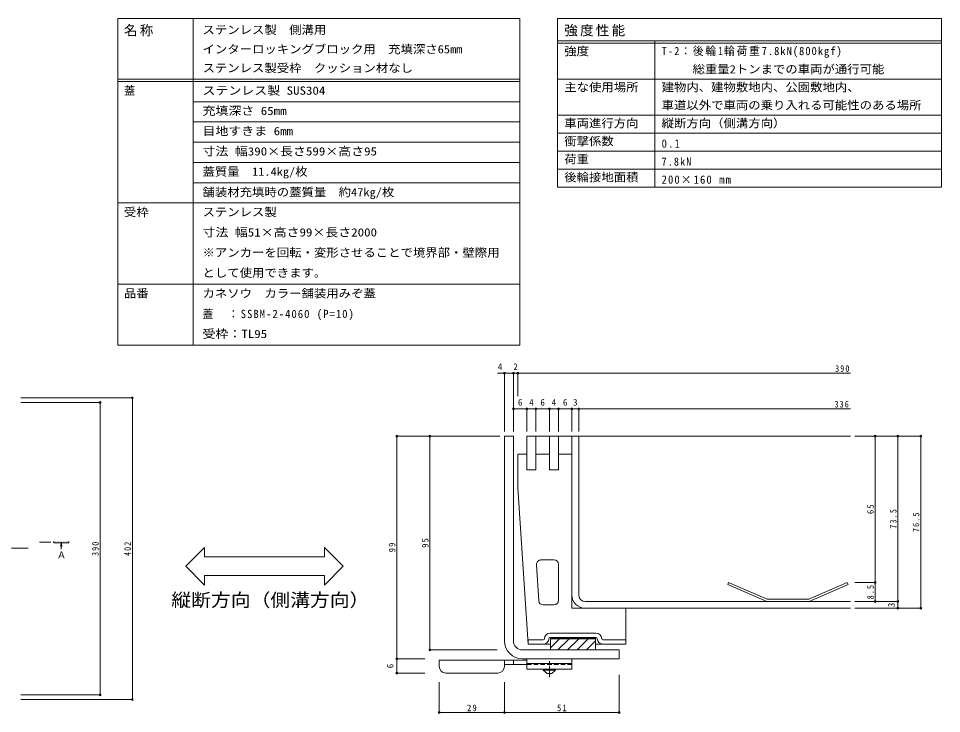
# Model space of a CAD drawing. Units: millimetres at full size, sheet at 1:3, with parts at other scales. Extents: x -1096 to 1162, y -823 to 816.
# Drawn here: x -68 to 1162, y -110 to 816 of the extents above; entities that cross this region are included whole.
import ezdxf
from ezdxf.enums import TextEntityAlignment as Align

# ---------------------------------------------------------------- set-up
doc = ezdxf.new("R2010")
doc.units = ezdxf.units.MM
doc.header["$LTSCALE"] = 3
doc.header["$PDMODE"] = 32
doc.header["$PDSIZE"] = 2.4
for name, pattern in [('CHAIN1', [8, 5, -1, 1, -1]), ('CHAIN2', [12, 9, -1, 1, -1]), ('DASHED1', [1.8, 1.2, -0.6]), ('DASHED2', [3, 2, -1])]:
    doc.linetypes.add(name, pattern=pattern)
for name, color, linetype, lineweight in [('1-1_1-1ﾚｲﾔ', 2, 'Continuous', 9), ('1-2_1-2ﾚｲﾔ', 3, 'Continuous', 9), ('1-3_1-3ﾚｲﾔ', 4, 'Continuous', 9), ('1-4_1-4ﾚｲﾔ', 7, 'Continuous', 9), ('1-9', 4, 'Continuous', 9), ('1-A', 6, 'Continuous', 9), ('4-0', 7, 'CHAIN2', 9), ('4-4', 7, 'Continuous', 9), ('4-5', 7, 'Continuous', 9), ('F-F_F-Fﾚｲﾔ', 3, 'Continuous', 9)]:
    doc.layers.add(name, color=color, linetype=linetype, lineweight=lineweight)
doc.styles.add('ＭＳ ゴシック', font='')
doc.styles.get('ＭＳ ゴシック').set_extended_font_data('MS Gothic')

msp = doc.modelspace()

# ---------------------------------------------------------------- linework, layer by layer
at = {"layer": '1-1_1-1ﾚｲﾔ'}
for p, q in [((591.605, 259.458), (579.605, 259.458)), ((579.605, -13.543), (579.605, 259.458)), ((591.605, -13.542), (591.605, 259.458)), ((603.605, -25.542), (732.605, -25.542))]:
    msp.add_line(p, q, dxfattribs=at)
msp.add_lwpolyline([(603.605, -37.543), (732.605, -37.543), (732.605, -25.542)], dxfattribs=at)
for centre, radius in [((603.605, -13.543), 24), ((603.605, -13.542), 12)]:
    msp.add_arc(centre, radius, 180, 270, dxfattribs=at)
at = {"layer": '1-2_1-2ﾚｲﾔ'}
for p, q in [((609.605, 259.458), (1040.887, 259.458)), ((669.605, 235.458), (669.605, 259.458)), ((678.605, 47.958), (678.605, 259.458)), ((929.28, 38.958), (877.347, 61.71)), ((985.929, 38.958), (1037.862, 61.71)), ((687.605, 38.958), (1040.887, 38.958)), ((929.908, 41.958), (985.301, 41.958)), ((687.605, 29.958), (1040.887, 29.958))]:
    msp.add_line(p, q, dxfattribs=at)
at = {"layer": '1-2_1-2ﾚｲﾔ', "linetype": 'DASHED1'}
msp.add_line((669.605, 47.958), (669.605, 235.458), dxfattribs=at)
at = {"layer": '1-2_1-2ﾚｲﾔ'}
for points in [[(929.908, 41.958), (878.551, 64.458), (877.347, 61.71)], [(985.301, 41.958), (1036.658, 64.458), (1037.862, 61.71)]]:
    msp.add_lwpolyline(points, dxfattribs=at)
for radius in [18, 9]:
    msp.add_arc((687.605, 47.958), radius, 180, 270, dxfattribs=at)
at = {"layer": '1-3_1-3ﾚｲﾔ'}
for p, q in [((672.605, 259.458), (609.605, 259.458)), ((597.605, 190.458), (597.605, 235.458)), ((609.605, 235.458), (597.605, 235.458)), ((639.605, 235.458), (621.605, 235.458)), ((657.605, 235.458), (651.605, 235.458)), ((669.605, 235.458), (657.605, 235.458)), ((669.605, 29.958), (669.605, 235.458)), ((597.605, 190.458), (611.105, -18.042)), ((625.38, 40.07), (622.272, 88.07)), ((628.259, 94.458), (645.605, 94.458)), ((651.605, 40.458), (651.605, 88.458)), ((645.605, 34.458), (631.367, 34.458)), ((669.605, 29.958), (741.605, 29.958)), ((741.605, -18.042), (741.605, 29.958)), ((631.355, -12.042), (611.105, -12.042)), ((611.105, -18.042), (611.105, -12.042)), ((701.855, -3.042), (640.355, -3.042)), ((701.855, -9.042), (640.355, -9.042)), ((641.105, -9.042), (641.105, -25.542)), ((641.105, -9.342), (701.105, -9.342)), ((641.105, -9.642), (701.105, -9.642)), ((641.105, -9.942), (701.105, -9.942)), ((641.105, -10.242), (701.105, -10.242)), ((641.105, -10.542), (701.105, -10.542)), ((653.235, -10.542), (641.105, -22.672)), ((665.963, -10.542), (650.963, -25.542)), ((678.691, -10.542), (663.691, -25.542)), ((691.419, -10.542), (676.419, -25.542)), ((701.105, -9.042), (701.105, -25.542)), ((710.855, -12.042), (741.605, -12.042)), ((631.355, -18.042), (611.105, -18.042)), ((631.355, -18.042), (641.105, -18.042)), ((701.105, -13.584), (689.147, -25.542)), ((701.105, -18.042), (741.605, -18.042)), ((701.105, -25.542), (641.105, -25.542))]:
    msp.add_line(p, q, dxfattribs=at)
for centre, radius, start, end in [((628.259, 88.458), 6, 90, 183.7046), ((645.605, 88.458), 6, 0, 90), ((631.367, 40.458), 6, 183.7046, 270), ((645.605, 40.458), 6, 270, 0), ((631.355, -10.542), 7.5, 270, 0), ((631.355, -10.542), 1.5, 270, 0), ((640.355, -10.542), 7.5, 90, 180), ((640.355, -10.542), 1.5, 90, 180), ((701.855, -10.542), 7.5, 0, 90), ((701.855, -10.542), 1.5, 0, 90), ((710.855, -10.542), 7.5, 180, 270), ((710.855, -10.542), 1.5, 180, 270)]:
    msp.add_arc(centre, radius, start, end, dxfattribs=at)
at = {"layer": '1-4_1-4ﾚｲﾔ'}
for p, q in [((579.605, 343.258), (570.302, 343.258)), ((579.605, 344.158), (579.605, 265.458)), ((579.605, 343.258), (591.605, 343.258)), ((591.605, 344.158), (591.605, 265.458)), ((591.605, 343.258), (597.605, 343.258)), ((597.605, 344.158), (597.605, 312.936)), ((597.605, 343.258), (1040.887, 343.258)), ((609.605, 296.61), (609.605, 265.458)), ((621.605, 296.61), (621.605, 265.458)), ((639.605, 296.61), (639.605, 265.458)), ((651.605, 296.61), (651.605, 265.458)), ((669.605, 296.61), (669.605, 265.458)), ((669.605, 295.71), (678.605, 295.71)), ((678.605, 296.61), (678.605, 265.458)), ((678.605, 295.71), (1040.887, 295.71)), ((435.155, 259.458), (573.605, 259.458)), ((480.253, 259.458), (480.253, -25.542)), ((1135.62, 259.458), (1046.887, 259.458)), ((1073.978, 259.458), (1073.978, 64.458)), ((1104.349, 259.458), (1104.349, 38.958)), ((1134.72, 259.458), (1134.72, 29.958)), ((1074.878, 64.458), (1046.887, 64.458)), ((1073.978, 64.458), (1073.978, 38.958)), ((1105.249, 38.958), (1046.887, 38.958)), ((1104.349, 38.958), (1104.349, 29.958)), ((1135.62, 29.958), (1046.887, 29.958)), ((479.353, -25.542), (569.969, -25.542)), ((435.155, -37.543), (473.566, -37.543)), ((435.155, -56.442), (473.566, -56.442)), ((732.605, -110.061), (732.605, -58.542)), ((492.605, -110.061), (492.605, -68.441)), ((579.605, -110.061), (579.605, -68.441))]:
    msp.add_line(p, q, dxfattribs=at)
for points in [[(591.605, 295.71), (609.605, 295.71), (621.605, 295.71), (639.605, 295.71), (651.605, 295.71), (669.605, 295.71)], [(436.055, 259.458), (436.055, -37.543), (436.055, -56.442)], [(492.605, -109.161), (579.605, -109.161), (732.605, -109.161)]]:
    msp.add_lwpolyline(points, dxfattribs=at)
for p in [(579.605, 343.258), (591.605, 343.258), (597.605, 343.258), (591.605, 295.71), (609.605, 295.71), (621.605, 295.71), (639.605, 295.71), (651.605, 295.71), (669.605, 295.71), (678.605, 295.71), (436.055, 259.458), (480.253, 259.458), (1073.978, 259.458), (1104.349, 259.458), (1134.72, 259.458), (1073.978, 64.458), (1073.978, 38.958), (1104.349, 38.958), (1104.349, 29.958), (1134.72, 29.958), (480.253, -25.542), (436.055, -37.543), (436.055, -56.442), (492.605, -109.161), (579.605, -109.161), (732.605, -109.161)]:
    msp.add_point(p, dxfattribs=at)
at = {"layer": '1-9'}
for p, q in [((492.605, -47.442), (492.605, -39.042)), ((492.605, -39.042), (609.605, -39.042)), ((579.59, -45.042), (609.605, -45.042)), ((579.605, -47.442), (579.605, -39.042)), ((591.605, -45.042), (591.605, -39.042)), ((570.605, -56.442), (501.605, -56.442))]:
    msp.add_line(p, q, dxfattribs=at)
at = {"layer": '1-9', "color": 3}
for p, q in [((609.605, -37.543), (669.605, -37.543)), ((609.605, -37.543), (609.605, -51.043)), ((609.605, -43.543), (669.605, -43.543)), ((669.605, -37.543), (669.605, -51.043)), ((609.605, -51.043), (669.605, -51.043))]:
    msp.add_line(p, q, dxfattribs=at)
at = {"layer": '1-9', "color": 3, "linetype": 'DASHED2'}
msp.add_line((609.605, -45.043), (669.605, -45.043), dxfattribs=at)
at = {"layer": '1-9', "linetype": 'CHAIN1'}
msp.add_line((639.605, -61.686), (639.605, -37.543), dxfattribs=at)
at = {"layer": '1-9', "color": 2}
for p, q in [((631.355, -52.542), (631.355, -51.043)), ((636.606, -57.041), (631.355, -52.542)), ((647.855, -52.542), (631.355, -52.542)), ((642.605, -57.041), (636.606, -57.041)), ((647.855, -52.542), (642.605, -57.041)), ((647.855, -52.542), (647.855, -51.043))]:
    msp.add_line(p, q, dxfattribs=at)
at = {"layer": '1-9'}
for centre, start, end in [((501.605, -47.442), 180, 270), ((570.605, -47.442), 270, 0)]:
    msp.add_arc(centre, 9, start, end, dxfattribs=at)
at = {"layer": '1-A'}
for p, q in [((621.605, 259.458), (609.605, 259.458)), ((609.605, 259.458), (609.605, 214.458)), ((621.605, 214.458), (621.605, 259.458)), ((639.605, 259.458), (639.605, 214.458)), ((609.605, 214.458), (621.605, 214.458)), ((639.605, 214.458), (651.605, 214.458))]:
    msp.add_line(p, q, dxfattribs=at)
msp.add_lwpolyline([(651.605, 214.458), (651.605, 259.458), (639.605, 259.458)], dxfattribs=at)
at = {"layer": '4-0'}
msp.add_line((-941.66, 110.267), (-55.359, 110.267), dxfattribs=at)
at = {"layer": '4-4'}
for p, q in [((84.345, 310.401), (-65.396, 310.401)), ((83.445, 310.401), (83.445, -91.599)), ((41.346, 304.401), (-65.396, 304.401)), ((40.446, 304.401), (40.446, -85.599)), ((41.346, -85.599), (-65.396, -85.599)), ((84.345, -91.599), (-65.396, -91.599))]:
    msp.add_line(p, q, dxfattribs=at)
for p in [(83.445, 310.401), (40.446, 304.401), (40.446, -85.599), (83.445, -91.599)]:
    msp.add_point(p, dxfattribs=at)
at = {"layer": '4-5', "color": 4, "linetype": 'CHAIN1'}
msp.add_line((-40.329, 118.121), (-21.353, 118.121), dxfattribs=at)
at = {"layer": '4-5', "color": 4}
for p, q in [((-11.29, 118.121), (-12.026, 112.536)), ((-11.29, 118.121), (-10.555, 112.536)), ((-1.353, 119.121), (-1.353, 117.121))]:
    msp.add_line(p, q, dxfattribs=at)
at = {"layer": '4-5'}
for p, q in [((154.776, 85.989), (179.776, 110.989)), ((179.776, 98.489), (179.776, 110.989)), ((364.724, 85.989), (339.724, 110.989)), ((339.724, 98.489), (339.724, 110.989)), ((179.776, 98.489), (339.724, 98.489)), ((154.776, 85.989), (179.776, 60.989)), ((364.724, 85.989), (339.724, 60.989)), ((179.776, 60.989), (179.776, 73.489)), ((179.776, 73.489), (339.724, 73.489)), ((339.724, 60.989), (339.724, 73.489))]:
    msp.add_line(p, q, dxfattribs=at)
at = {"layer": '4-5', "color": 4}
for points in [[(-1.353, 117.121), (-21.353, 117.121), (-21.353, 119.121)], [(-11.29, 118.121), (-11.29, 109.274), (-11.29, 108.718)]]:
    msp.add_lwpolyline(points, dxfattribs=at)
msp.add_solid([(-21.353, 119.121), (-21.353, 117.121), (-1.353, 119.121), (-1.353, 117.121)], dxfattribs=at)
at = {"layer": 'F-F_F-Fﾚｲﾔ', "color": 7}
for p, q in [((64.268, 816.339), (600.338, 816.339)), ((64.268, 816.339), (64.268, 380.952)), ((164.641, 816.339), (164.641, 380.952)), ((600.338, 816.339), (600.338, 380.952)), ((650.36, 816.339), (650.36, 591.339)), ((650.36, 816.339), (1162.446, 816.339)), ((1162.446, 816.339), (1162.446, 591.339)), ((650.36, 786.339), (1162.446, 786.339)), ((650.36, 783.339), (1162.446, 783.339)), ((780.182, 786.339), (780.182, 591.339)), ((64.268, 735.339), (600.338, 735.339)), ((64.268, 732.339), (600.338, 732.339)), ((650.36, 735.339), (1162.446, 735.339)), ((164.641, 705.339), (600.338, 705.339)), ((164.641, 678.339), (600.338, 678.339)), ((650.36, 687.339), (1162.446, 687.339)), ((650.36, 663.339), (1162.446, 663.339)), ((164.641, 651.339), (600.338, 651.339)), ((650.36, 639.339), (1162.446, 639.339)), ((164.641, 624.339), (600.338, 624.339)), ((650.36, 615.339), (1162.446, 615.339)), ((164.641, 597.339), (600.338, 597.339)), ((650.36, 591.339), (1162.446, 591.339)), ((64.268, 570.339), (600.338, 570.339)), ((64.268, 461.952), (600.338, 461.952)), ((64.268, 380.952), (600.338, 380.952))]:
    msp.add_line(p, q, dxfattribs=at)

# ---------------------------------------------------------------- texts
at = {"layer": '1-4_1-4ﾚｲﾔ', "color": 2, "style": 'ＭＳ ゴシック'}
for s, p in [('4', (570.797, 345.058)), ('2', (591.605, 345.058)), ('6', (597.605, 297.51)), ('4', (612.605, 297.51)), ('6', (627.605, 297.51)), ('4', (642.605, 297.51)), ('6', (657.605, 297.51)), ('3', (671.105, 297.51))]:
    msp.add_text(s, height=8.798, dxfattribs=at).set_placement(p, align=Align.BOTTOM_LEFT)
for s, p in [('3', (1102.549, 31.458)), ('6', (434.255, -49.992))]:
    msp.add_text(s, height=8.798, rotation=90, dxfattribs=at).set_placement(p, align=Align.BOTTOM_LEFT)
at = {"layer": '1-4_1-4ﾚｲﾔ', "color": 2, "char_height": 8.798, "attachment_point": 7, "style": 'ＭＳ ゴシック'}
for s, insert in [('\\T1.27;\\W0.9;390', (1020.51, 345.058)), ('\\T1.27;\\W0.9;336', (1019.739, 297.51)), ('\\T1.27;\\W0.95;29', (529.73, -107.361)), ('\\T1.27;\\W0.95;51', (649.73, -107.361))]:
    msp.add_mtext(s, dxfattribs=dict(at, insert=insert))
at = {"layer": '1-4_1-4ﾚｲﾔ', "color": 2, "char_height": 8.798, "attachment_point": 7, "rotation": 90, "style": 'ＭＳ ゴシック'}
for s, insert in [('\\T1.27;\\W0.95;65', (1072.178, 155.583)), ('\\T1.28;\\W0.9;73.5', (1102.549, 136.083)), ('\\T1.28;\\W0.9;76.5', (1132.92, 131.583)), ('\\T1.27;\\W0.95;99', (434.255, 104.583)), ('\\T1.27;\\W0.95;95', (478.453, 110.583)), ('\\T1.27;\\W0.9;8.5', (1072.178, 41.958))]:
    msp.add_mtext(s, dxfattribs=dict(at, insert=insert))
at = {"layer": '4-4', "color": 2, "char_height": 8.798, "attachment_point": 7, "rotation": 90, "style": 'ＭＳ ゴシック'}
for s, insert in [('\\T1.27;\\W0.9;390', (38.646, 99.651)), ('\\T1.27;\\W0.9;402', (81.645, 99.651))]:
    msp.add_mtext(s, dxfattribs=dict(at, insert=insert))
at = {"layer": '4-5', "color": 2, "style": 'ＭＳ ゴシック'}
msp.add_text('Ａ', height=8.798, dxfattribs=at).set_placement((-17.197, 93.994), align=Align.BOTTOM_LEFT)
at = {"layer": '4-5', "color": 6, "style": 'ＭＳ ゴシック', "width": 1.1}
msp.add_text('縦断方向（側溝方向）', height=17.6, dxfattribs=at).set_placement((135.452, 26.95), align=Align.BOTTOM_LEFT)
at = {"layer": 'F-F_F-Fﾚｲﾔ', "style": 'ＭＳ ゴシック'}
for s, width, p in [('ステンレス製\u3000側溝用\u3000', 1.1, (177.041, 792.338)), ('インターロッキングブロック用\u3000充填深さ65mm', 1.1, (177.041, 766.524)), ('強度', 1.1, (659.36, 763.839)), ('ステンレス製受枠\u3000クッション材なし', 1.1, (177.041, 741.339)), ('\u3000\u3000 総重量2トンまでの車両が通行可能', 1.1, (789.182, 739.839)), ('ステンレス製 SUS304', 1.15, (177.041, 711.338)), ('主な使用場所', 1.1, (659.36, 715.839)), ('建物内、建物敷地内、公園敷地内、', 1.1, (789.182, 715.839)), ('車道以外で車両の乗り入れる可能性のある場所', 1.1, (789.182, 691.839)), ('充填深さ 65mm', 1.15, (177.041, 684.339)), ('車両進行方向', 1.1, (659.36, 667.839)), ('縦断方向（側溝方向）', 1.1, (789.182, 667.839)), ('目地すきま 6mm', 1.15, (177.041, 657.339)), ('衝撃係数', 1.1, (659.36, 643.839)), ('寸法 幅390×長さ599×高さ95', 1.15, (177.041, 630.339)), ('荷重', 1.1, (659.36, 619.839)), ('蓋質量\u300011.4kg/枚', 1.1, (177.041, 603.339)), ('後輪接地面積', 1.1, (659.36, 595.839)), ('舗装材充填時の蓋質量\u3000約47kg/枚', 1.1, (177.041, 575.942)), ('受枠', 1.1, (72.253, 549.339)), ('ステンレス製', 1.1, (177.041, 549.339)), ('寸法 幅51×高さ99×長さ2000', 1.15, (177.041, 522.339)), ('※アンカーを回転・変形させることで境界部・壁際用', 1.1, (177.041, 495.339)), ('として使用できます。', 1.1, (177.041, 468.339)), ('品番', 1.1, (72.253, 440.952)), ('カネソウ\u3000カラー舗装用みぞ蓋', 1.1, (177.041, 440.952)), ('受枠：TL95', 1.15, (177.041, 386.952))]:
    msp.add_text(s, height=11, dxfattribs=dict(at, width=width)).set_placement(p, align=Align.BOTTOM_LEFT)
msp.add_text('蓋', height=11, dxfattribs=at).set_placement((72.253, 711.338), align=Align.BOTTOM_LEFT)
at = {"layer": 'F-F_F-Fﾚｲﾔ', "attachment_point": 7, "style": 'ＭＳ ゴシック'}
for s, insert, char_height in [('\\T1.17;名称', (72.253, 792.338), 13.2), ('\\T1.17;強度性能', (659.36, 792.339), 13.2), ('\\T1.17;\\W0.95;T-2：後輪1輪荷重7.8kN(800kgf)', (789.182, 763.839), 11), ('\\T1.21;\\W0.95;0.1', (789.182, 643.839), 11), ('\\T1.22;\\W0.9;7.8kN', (789.182, 619.839), 11), ('\\T1.2;\\W0.95;200×160\\~mm', (789.182, 595.839), 11), ('\\T1.19;\\W0.95;蓋\u3000：SSBM-2-4060\\~(P=10)', (177.041, 413.952), 11)]:
    msp.add_mtext(s, dxfattribs=dict(at, insert=insert, char_height=char_height))

doc.saveas('drawing.dxf')
